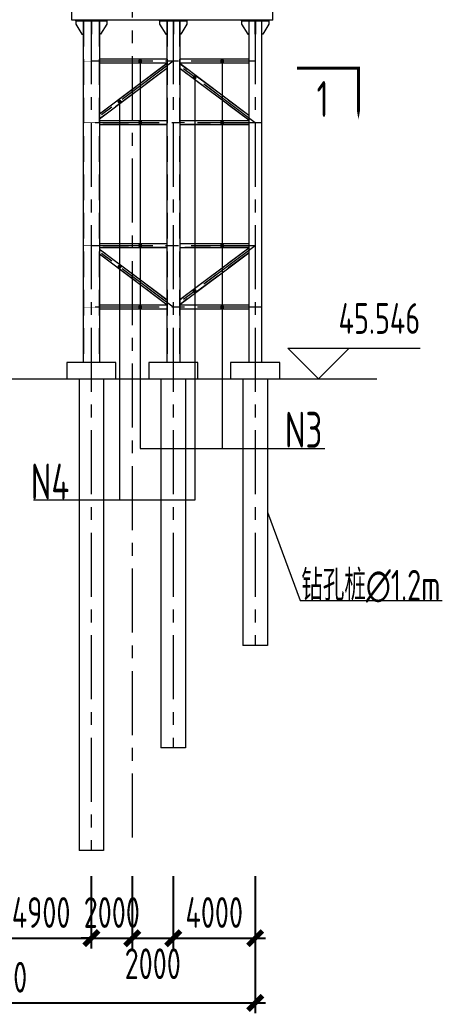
# Model space of a CAD drawing. Extents: x -2876908 to 633791, y -1383861 to 872234.
# Drawn here: x 28319 to 48935, y -559911 to -511462 of the extents above; entities that cross this region are included whole.
import ezdxf
from ezdxf.enums import TextEntityAlignment as Align

# ---------------------------------------------------------------- set-up
doc = ezdxf.new("R2010")
doc.units = 0
doc.header["$LTSCALE"] = 5
doc.header["$MEASUREMENT"] = 0
for name, pattern in [('CENTER', [2, 1.25, -0.25, 0.25, -0.25]), ('DASH', [0.35, 0.25, -0.1]), ('DASHED', [0.75, 0.5, -0.25])]:
    doc.linetypes.add(name, pattern=pattern)
doc.layers.get('0').update_dxf_attribs({"linetype": 'CONTINUOUS', "lineweight": 25})
doc.layers.get('DEFPOINTS').update_dxf_attribs({"color": 35, "linetype": 'CONTINUOUS', "lineweight": 13})
for name, color, linetype, lineweight in [('3中心线', 6, 'CENTER', 18), ('4虚线', 2, 'DASHED', 18), ('5标注', 3, 'CONTINUOUS', 15), ('6文本', 7, 'CONTINUOUS', 15), ('7边界线', 8, 'CONTINUOUS', 15), ('8轮廓线', 4, 'CONTINUOUS', 15), ('DIM', 3, 'CONTINUOUS', 0), ('REIND', 1, 'CONTINUOUS', 0), ('THIN', 7, 'CONTINUOUS', 0)]:
    doc.layers.add(name, color=color, linetype=linetype, lineweight=lineweight)
doc.styles.add('TSSD_Dimension', font='tssdeng.shx', dxfattribs={"width": 0.7, "bigfont": 'hztxt.shx'})
doc.styles.add('TSSD_NORM', font='tssdeng.shx', dxfattribs={"width": 0.7, "bigfont": 'hztxt.shx'})
doc.dimstyles.new('TSSD_100_100', dxfattribs={"dimtxt": 300, "dimasz": 100, "dimexe": 100, "dimexo": 250, "dimgap": 100, "dimtad": 1, "dimdec": 0, "dimzin": 0, "dimdsep": 46, "dimtxsty": 'TSSD_Dimension', "dimblk": 'ARCHTICK', "dimblk1": 'ARCHTICK', "dimblk2": 'ARCHTICK', "dimcen": 0, "dimdle": 100, "dimclrt": 7, "dimadec": 0, "dimazin": 0, "dimtfac": 1, "dimtdec": 0, "dimtix": 1, "dimtmove": 2, "dimatfit": 3, "dimfxl": 1, "dimtolj": 1, "dimtzin": 0, "dimarcsym": 0})

# ---------------------------------------------------------------- blocks, each defined once
blk = doc.blocks.new('_ArchTick')
at = {"color": 0, "linetype": 'ByBlock', "const_width": 0.5}
blk.add_lwpolyline([(-0.707, -0.707), (0.707, 0.707)], dxfattribs=at)
blk = doc.blocks.new('*D507')
at = {"layer": 'DEFPOINTS', "color": 0, "transparency": 16777216}
for p in [(14008, -551977), (39808, -551977), (39808, -559411)]:
    blk.add_point(p, dxfattribs=at)
at = {"layer": 'DIM', "color": 0, "lineweight": -2, "transparency": 16777216}
for p, q in [((14008, -553227), (14008, -559911)), ((39808, -553227), (39808, -559911)), ((13508, -559411), (40308, -559411))]:
    blk.add_line(p, q, dxfattribs=at)
at = {"layer": 'DIM', "color": 0, "lineweight": -2, "transparency": 16777216, "xscale": 500, "yscale": 500, "zscale": 500, "rotation": 180}
blk.add_blockref('_ArchTick', (14008, -559411), dxfattribs=at)
at = {"layer": 'DIM', "color": 0, "lineweight": -2, "transparency": 16777216, "xscale": 500, "yscale": 500, "zscale": 500}
blk.add_blockref('_ArchTick', (39808, -559411), dxfattribs=at)
at = {"layer": 'DIM', "color": 7, "transparency": 16777216, "insert": (26908, -558161), "char_height": 1500, "attachment_point": 5, "style": 'TSSD_Dimension'}
blk.add_mtext('\\A1;25800', dxfattribs=at)
blk = doc.blocks.new('*D639')
at = {"layer": 'DEFPOINTS', "color": 0, "transparency": 16777216}
for p in [(26908, -551977), (31808, -551977), (31808, -556253)]:
    blk.add_point(p, dxfattribs=at)
at = {"layer": 'DIM', "color": 0, "lineweight": -2, "transparency": 16777216}
for p, q in [((26908, -553227), (26908, -556753)), ((31808, -553227), (31808, -556753)), ((26408, -556253), (32308, -556253))]:
    blk.add_line(p, q, dxfattribs=at)
at = {"layer": 'DIM', "color": 0, "lineweight": -2, "transparency": 16777216, "xscale": 500, "yscale": 500, "zscale": 500, "rotation": 180}
blk.add_blockref('_ArchTick', (26908, -556253), dxfattribs=at)
at = {"layer": 'DIM', "color": 0, "lineweight": -2, "transparency": 16777216, "xscale": 500, "yscale": 500, "zscale": 500}
blk.add_blockref('_ArchTick', (31808, -556253), dxfattribs=at)
at = {"layer": 'DIM', "color": 7, "transparency": 16777216, "insert": (29358, -555003), "char_height": 1500, "attachment_point": 5, "style": 'TSSD_Dimension'}
blk.add_mtext('\\A1;4900', dxfattribs=at)
blk = doc.blocks.new('*D640')
at = {"layer": 'DEFPOINTS', "color": 0, "transparency": 16777216}
for p in [(31808, -551977), (33808, -551977), (33808, -556253)]:
    blk.add_point(p, dxfattribs=at)
at = {"layer": 'DIM', "color": 0, "lineweight": -2, "transparency": 16777216}
for p, q in [((31808, -553227), (31808, -556753)), ((33808, -553227), (33808, -556753)), ((31808, -556253), (31308, -556253)), ((31808, -556253), (33808, -556253)), ((33808, -556253), (34308, -556253))]:
    blk.add_line(p, q, dxfattribs=at)
at = {"layer": 'DIM', "color": 0, "lineweight": -2, "transparency": 16777216, "xscale": 500, "yscale": 500, "zscale": 500}
blk.add_blockref('_ArchTick', (31808, -556253), dxfattribs=at)
at = {"layer": 'DIM', "color": 0, "lineweight": -2, "transparency": 16777216, "xscale": 500, "yscale": 500, "zscale": 500, "rotation": 180}
blk.add_blockref('_ArchTick', (33808, -556253), dxfattribs=at)
at = {"layer": 'DIM', "color": 7, "transparency": 16777216, "insert": (32808, -555003), "char_height": 1500, "attachment_point": 5, "style": 'TSSD_Dimension'}
blk.add_mtext('\\A1;2000', dxfattribs=at)
blk = doc.blocks.new('*D641')
at = {"layer": 'DEFPOINTS', "color": 0, "transparency": 16777216}
for p in [(33808, -551977), (35808, -551977), (35808, -556253)]:
    blk.add_point(p, dxfattribs=at)
at = {"layer": 'DIM', "color": 0, "lineweight": -2, "transparency": 16777216}
for p, q in [((33808, -553227), (33808, -556753)), ((35808, -553227), (35808, -556753)), ((33308, -556253), (36308, -556253))]:
    blk.add_line(p, q, dxfattribs=at)
at = {"layer": 'DIM', "color": 0, "lineweight": -2, "transparency": 16777216, "xscale": 500, "yscale": 500, "zscale": 500, "rotation": 180}
blk.add_blockref('_ArchTick', (33808, -556253), dxfattribs=at)
at = {"layer": 'DIM', "color": 0, "lineweight": -2, "transparency": 16777216, "xscale": 500, "yscale": 500, "zscale": 500}
blk.add_blockref('_ArchTick', (35808, -556253), dxfattribs=at)
at = {"layer": 'DIM', "color": 7, "transparency": 16777216, "insert": (34808, -557503), "char_height": 1500, "attachment_point": 5, "style": 'TSSD_Dimension'}
blk.add_mtext('\\A1;2000', dxfattribs=at)
blk = doc.blocks.new('*D642')
at = {"layer": 'DEFPOINTS', "color": 0, "transparency": 16777216}
for p in [(35808, -551977), (39808, -551977), (39808, -556253)]:
    blk.add_point(p, dxfattribs=at)
at = {"layer": 'DIM', "color": 0, "lineweight": -2, "transparency": 16777216}
for p, q in [((35808, -553227), (35808, -556753)), ((39808, -553227), (39808, -556753)), ((35308, -556253), (40308, -556253))]:
    blk.add_line(p, q, dxfattribs=at)
at = {"layer": 'DIM', "color": 0, "lineweight": -2, "transparency": 16777216, "xscale": 500, "yscale": 500, "zscale": 500, "rotation": 180}
blk.add_blockref('_ArchTick', (35808, -556253), dxfattribs=at)
at = {"layer": 'DIM', "color": 0, "lineweight": -2, "transparency": 16777216, "xscale": 500, "yscale": 500, "zscale": 500}
blk.add_blockref('_ArchTick', (39808, -556253), dxfattribs=at)
at = {"layer": 'DIM', "color": 7, "transparency": 16777216, "insert": (37808, -555003), "char_height": 1500, "attachment_point": 5, "style": 'TSSD_Dimension'}
blk.add_mtext('\\A1;4000', dxfattribs=at)

msp = doc.modelspace()

# ---------------------------------------------------------------- linework, layer by layer
at = {"layer": '3中心线', "ltscale": 500}
for p, q in [((33808.402, -508226.869), (33808.402, -551976.869)), ((31808.402, -511476.869), (31808.402, -551976.869)), ((35808.402, -511476.869), (35808.402, -546976.869)), ((39808.402, -511476.869), (39808.402, -541976.869)), ((39808.402, -513476.869), (31808.402, -513476.869)), ((35808.402, -513476.869), (31808.402, -516476.869)), ((39808.402, -516476.869), (35808.402, -513476.869)), ((40113.402, -516476.869), (31808.402, -516476.869)), ((39808.402, -522476.869), (31808.402, -522476.869)), ((35808.402, -525476.869), (31808.402, -522476.869)), ((39808.402, -522476.869), (35808.402, -525476.869)), ((40113.402, -525476.869), (31808.402, -525476.869))]:
    msp.add_line(p, q, dxfattribs=at)
at = {"layer": '4虚线', "ltscale": 500}
for p, q in [((31420.402, -511506.869), (31420.402, -528176.869)), ((32196.402, -511506.869), (32196.402, -528176.869)), ((35503.402, -511506.869), (35503.402, -528176.869)), ((36113.402, -511506.869), (36113.402, -528176.869)), ((39503.402, -511506.869), (39503.402, -528176.869)), ((40113.402, -511506.869), (40113.402, -528176.869)), ((35493.402, -513385.869), (32208.402, -513385.869)), ((39493.402, -513385.869), (36123.402, -513385.869)), ((35493.402, -513567.869), (32208.402, -513567.869)), ((35493.402, -513599.369), (32208.402, -516063.119)), ((35493.402, -513826.869), (32208.402, -516290.619)), ((39493.402, -513567.869), (36123.402, -513567.869)), ((39493.402, -516126.869), (36123.402, -513599.369)), ((39493.402, -516354.369), (36123.402, -513826.869)), ((35493.402, -516385.869), (32208.402, -516385.869)), ((39493.402, -516385.869), (36123.402, -516385.869)), ((35493.402, -516567.869), (32208.402, -516567.869)), ((39493.402, -516567.869), (36123.402, -516567.869)), ((35493.402, -522385.869), (32208.402, -522385.869)), ((35493.402, -522567.869), (32208.402, -522567.869)), ((35493.402, -525126.869), (32208.402, -522663.119)), ((39493.402, -522385.869), (36123.402, -522385.869)), ((39493.402, -522567.869), (36123.402, -522567.869)), ((39493.402, -522599.369), (36123.402, -525126.869)), ((35493.402, -525354.369), (32208.402, -522890.619)), ((39493.402, -522826.869), (36123.402, -525354.369)), ((35493.402, -525385.869), (32208.402, -525385.869)), ((35493.402, -525567.869), (32208.402, -525567.869)), ((39493.402, -525385.869), (36123.402, -525385.869)), ((39493.402, -525567.869), (36123.402, -525567.869))]:
    msp.add_line(p, q, dxfattribs=at)
at = {"layer": '5标注'}
for p, q in [((34194.663, -513476.869), (34194.663, -532365.788)), ((38194.663, -513476.869), (38194.663, -532365.788)), ((36858.707, -514264.598), (36858.707, -534890.875)), ((33185.632, -515443.948), (33185.632, -534890.875)), ((34194.663, -532365.788), (43214.095, -532365.788)), ((36858.707, -534890.875), (28984.881, -534890.875)), ((42005.007, -539789.873), (48934.554, -539789.873))]:
    msp.add_line(p, q, dxfattribs=at)
at = {"layer": '5标注', "linetype": 'DASH', "ltscale": 100, "const_width": 30, "flags": 128}
for points in [[(32208.402, -513476.869), (31408.402, -513476.869)], [(32208.402, -516476.869), (31408.402, -516476.869)], [(32208.402, -522476.869), (31408.402, -522476.869)], [(32208.402, -525476.869), (31408.402, -525476.869)]]:
    msp.add_lwpolyline(points, dxfattribs=at)
at = {"layer": '5标注', "flags": 128}
msp.add_lwpolyline([(41849.747, -513823.082, 150, 150, 0), (44849.747, -513823.082, 150, 150, 0), (44849.747, -515323.082, 350, 0, 0), (44849.747, -516323.082, 0, 0, 0)], format="xyseb", dxfattribs=at)
at = {"layer": '5标注'}
msp.add_lwpolyline([(40408.402, -535476.869), (42005.007, -539789.873)], dxfattribs=at)
at = {"layer": '7边界线'}
msp.add_line((12253.043, -528976.869), (45738.617, -528976.869), dxfattribs=at)
at = {"layer": '8轮廓线'}
for p, q in [((30858.402, -511476.869), (30858.402, -510276.869)), ((40673.402, -511476.869), (40673.402, -510276.869)), ((40673.402, -511476.869), (30858.402, -511476.869)), ((31058.402, -511506.869), (31058.402, -511476.869)), ((32558.402, -511476.869), (31058.402, -511476.869)), ((31058.402, -511506.869), (32558.402, -511506.869)), ((31058.402, -511506.869), (31058.402, -511676.869)), ((32208.402, -511476.869), (31408.402, -511476.869)), ((31408.402, -511506.869), (31408.402, -528176.869)), ((31798.402, -511506.869), (31798.402, -512156.869)), ((31818.402, -511506.869), (31818.402, -512156.869)), ((32208.402, -511506.869), (32208.402, -528176.869)), ((32558.402, -511506.869), (32558.402, -511476.869)), ((32558.402, -511506.869), (32558.402, -511676.869)), ((35143.402, -511506.869), (35143.402, -511476.869)), ((36473.402, -511476.869), (35143.402, -511476.869)), ((35143.402, -511506.869), (36473.402, -511506.869)), ((35143.402, -511506.869), (35143.402, -511676.869)), ((35143.402, -511506.869), (35143.402, -511676.869)), ((35493.402, -511506.869), (35493.402, -528176.869)), ((35798.402, -511506.869), (35798.402, -512156.869)), ((35818.402, -511506.869), (35818.402, -512156.869)), ((36123.402, -511506.869), (36123.402, -528176.869)), ((36473.402, -511506.869), (36473.402, -511476.869)), ((36473.402, -511506.869), (36473.402, -511676.869)), ((39143.402, -511506.869), (39143.402, -511476.869)), ((40473.402, -511476.869), (39143.402, -511476.869)), ((39143.402, -511506.869), (40473.402, -511506.869)), ((39143.402, -511506.869), (39143.402, -511676.869)), ((39143.402, -511506.869), (39143.402, -511676.869)), ((39493.402, -511506.869), (39493.402, -528176.869)), ((39798.402, -511506.869), (39798.402, -512156.869)), ((39818.402, -511506.869), (39818.402, -512156.869)), ((40123.402, -511506.869), (40123.402, -528176.869)), ((40473.402, -511506.869), (40473.402, -511476.869)), ((40473.402, -511506.869), (40473.402, -511676.869)), ((31058.402, -511676.869), (31342.698, -512156.869)), ((32558.402, -511676.869), (32258.402, -512156.869)), ((35143.402, -511676.869), (35443.402, -512156.869)), ((36473.402, -511676.869), (36173.402, -512156.869)), ((39143.402, -511676.869), (39443.402, -512156.869)), ((40473.402, -511676.869), (40173.402, -512156.869)), ((31342.698, -512156.869), (31408.402, -512156.869)), ((31798.402, -512156.869), (31818.402, -512156.869)), ((32258.402, -512156.869), (32208.402, -512156.869)), ((35443.402, -512156.869), (35493.402, -512156.869)), ((35798.402, -512156.869), (35818.402, -512156.869)), ((36173.402, -512156.869), (36123.402, -512156.869)), ((39443.402, -512156.869), (39493.402, -512156.869)), ((39798.402, -512156.869), (39818.402, -512156.869)), ((40173.402, -512156.869), (40123.402, -512156.869)), ((35493.402, -513379.869), (32208.402, -513379.869)), ((39493.402, -513379.869), (36123.402, -513379.869)), ((35493.402, -513573.869), (32208.402, -513573.869)), ((35493.402, -513591.869), (32208.402, -516055.619)), ((35493.402, -513834.369), (32208.402, -516298.119)), ((39493.402, -513573.869), (36123.402, -513573.869)), ((39493.402, -516119.369), (36123.402, -513591.869)), ((39493.402, -516361.869), (36123.402, -513834.369)), ((35493.402, -516379.869), (32208.402, -516379.869)), ((39493.402, -516379.869), (36123.402, -516379.869)), ((35493.402, -516573.869), (32208.402, -516573.869)), ((39493.402, -516573.869), (36123.402, -516573.869)), ((35493.402, -522379.869), (32208.402, -522379.869)), ((35493.402, -522573.869), (32208.402, -522573.869)), ((35493.402, -525119.369), (32208.402, -522655.619)), ((39493.402, -522379.869), (36123.402, -522379.869)), ((39493.402, -522573.869), (36123.402, -522573.869)), ((39493.402, -522591.869), (36123.402, -525119.369)), ((35493.402, -525361.869), (32208.402, -522898.119)), ((39493.402, -522834.369), (36123.402, -525361.869)), ((35493.402, -525379.869), (32208.402, -525379.869)), ((35493.402, -525573.869), (32208.402, -525573.869)), ((39493.402, -525379.869), (36123.402, -525379.869)), ((39493.402, -525573.869), (36123.402, -525573.869)), ((31208.402, -528976.869), (31208.402, -551976.869)), ((32408.402, -528976.869), (32408.402, -551976.869)), ((35208.402, -528976.869), (35208.402, -546976.869)), ((36408.402, -528976.869), (36408.402, -546976.869)), ((39208.402, -528976.869), (39208.402, -541976.869)), ((40408.402, -528976.869), (40408.402, -541976.869)), ((40408.402, -541976.869), (39208.402, -541976.869)), ((36408.402, -546976.869), (35208.402, -546976.869)), ((32408.402, -551976.869), (31208.402, -551976.869))]:
    msp.add_line(p, q, dxfattribs=at)
for points in [[(33008.402, -528976.869), (33008.402, -528176.869), (30608.402, -528176.869), (30608.402, -528976.869)], [(37008.402, -528976.869), (37008.402, -528176.869), (34608.402, -528176.869), (34608.402, -528976.869)], [(41008.402, -528976.869), (41008.402, -528176.869), (38608.402, -528176.869), (38608.402, -528976.869)]]:
    msp.add_lwpolyline(points, close=True, dxfattribs=at)
at = {"layer": 'REIND', "const_width": 100}
for points in [[(34144.663, -513476.869, 1), (34244.663, -513476.869, 1)], [(38144.663, -513476.869, 1), (38244.663, -513476.869, 1)], [(36808.707, -514264.598, 1), (36908.707, -514264.598, 1)], [(33135.632, -515443.948, 1), (33235.632, -515443.948, 1)], [(34144.663, -516476.869, 1), (34244.663, -516476.869, 1)], [(38144.663, -516476.869, 1), (38244.663, -516476.869, 1)], [(34144.663, -522476.869, 1), (34244.663, -522476.869, 1)], [(38144.663, -522476.869, 1), (38244.663, -522476.869, 1)], [(33135.632, -523509.791, 1), (33235.632, -523509.791, 1)], [(36808.707, -524689.141, 1), (36908.707, -524689.141, 1)], [(34144.663, -525476.869, 1), (34244.663, -525476.869, 1)], [(38144.663, -525476.869, 1), (38244.663, -525476.869, 1)]]:
    msp.add_lwpolyline(points, format="xyb", close=True, dxfattribs=at)
at = {"layer": 'THIN'}
for p, q in [((42894.679, -528976.869), (41394.679, -527476.869)), ((41394.679, -527476.869), (44394.679, -527476.869)), ((42894.679, -528976.869), (44394.679, -527476.869)), ((44394.679, -527476.869), (47861.025, -527476.869)), ((40413.28, -528976.869), (44394.679, -528976.869))]:
    msp.add_line(p, q, dxfattribs=at)

# ---------------------------------------------------------------- texts
at = {"layer": '5标注', "color": 7, "char_height": 1750, "style": 'TSSD_NORM'}
for s, insert, attachment_point in [('N3', (41257.589, -532333.288), 7), ('N4', (30737.016, -534858.375), 9)]:
    msp.add_mtext(s, dxfattribs=dict(at, insert=insert, attachment_point=attachment_point))
at = {"layer": '6文本', "style": 'TSSD_NORM', "width": 0.7}
msp.add_text('1', height=1750, dxfattribs=at).set_placement((43099.747, -515323.082), align=Align.MIDDLE_CENTER)
at = {"layer": 'DIM', "color": 7, "style": 'TSSD_Dimension', "width": 0.7}
msp.add_text('45.546', height=1500, dxfattribs=at).set_placement((47861.025, -527226.869), align=Align.BOTTOM_RIGHT)
msp.add_text('钻孔桩∅1.2m', height=1500, dxfattribs=at).set_placement((42060.782, -539789.873))

# ---------------------------------------------------------------- dimensions: what is measured, and where the dimension line sits
at = {"layer": 'DIM'}
for base, p1, p2, picture, middle in [((39808.402, -559411.349), (14008.409, -551976.869), (39808.402, -551976.869), '*D507', (26908.405, -558161.349)), ((31808.402, -556253.31), (26908.405, -551976.869), (31808.402, -551976.869), '*D639', (29358.404, -555003.31)), ((33808.402, -556253.31), (31808.402, -551976.869), (33808.402, -551976.869), '*D640', (32808.402, -555003.31)), ((39808.402, -556253.31), (35808.402, -551976.869), (39808.402, -551976.869), '*D642', (37808.402, -555003.31))]:
    dim = msp.add_linear_dim(base=base, p1=p1, p2=p2, dimstyle='TSSD_100_100', override={"dimtxt": 1500, "dimasz": 500, "dimexe": 500, "dimexo": 1250, "dimgap": 500, "dimdle": 500}, dxfattribs=at)
    dim.commit()
    dim.dimension.update_dxf_attribs({"geometry": picture, "text_midpoint": middle})
dim = msp.add_linear_dim(base=(35808.402, -556253.31), p1=(33808.402, -551976.869), p2=(35808.402, -551976.869), dimstyle='TSSD_100_100', override={"dimtxt": 1500, "dimasz": 500, "dimexe": 500, "dimexo": 1250, "dimgap": 500, "dimdle": 500}, dxfattribs=at)
dim.commit()
dim.dimension.update_dxf_attribs({"geometry": '*D641', "text_midpoint": (34808.402, -557503.31), "dimtype": 160})

doc.saveas('drawing.dxf')
